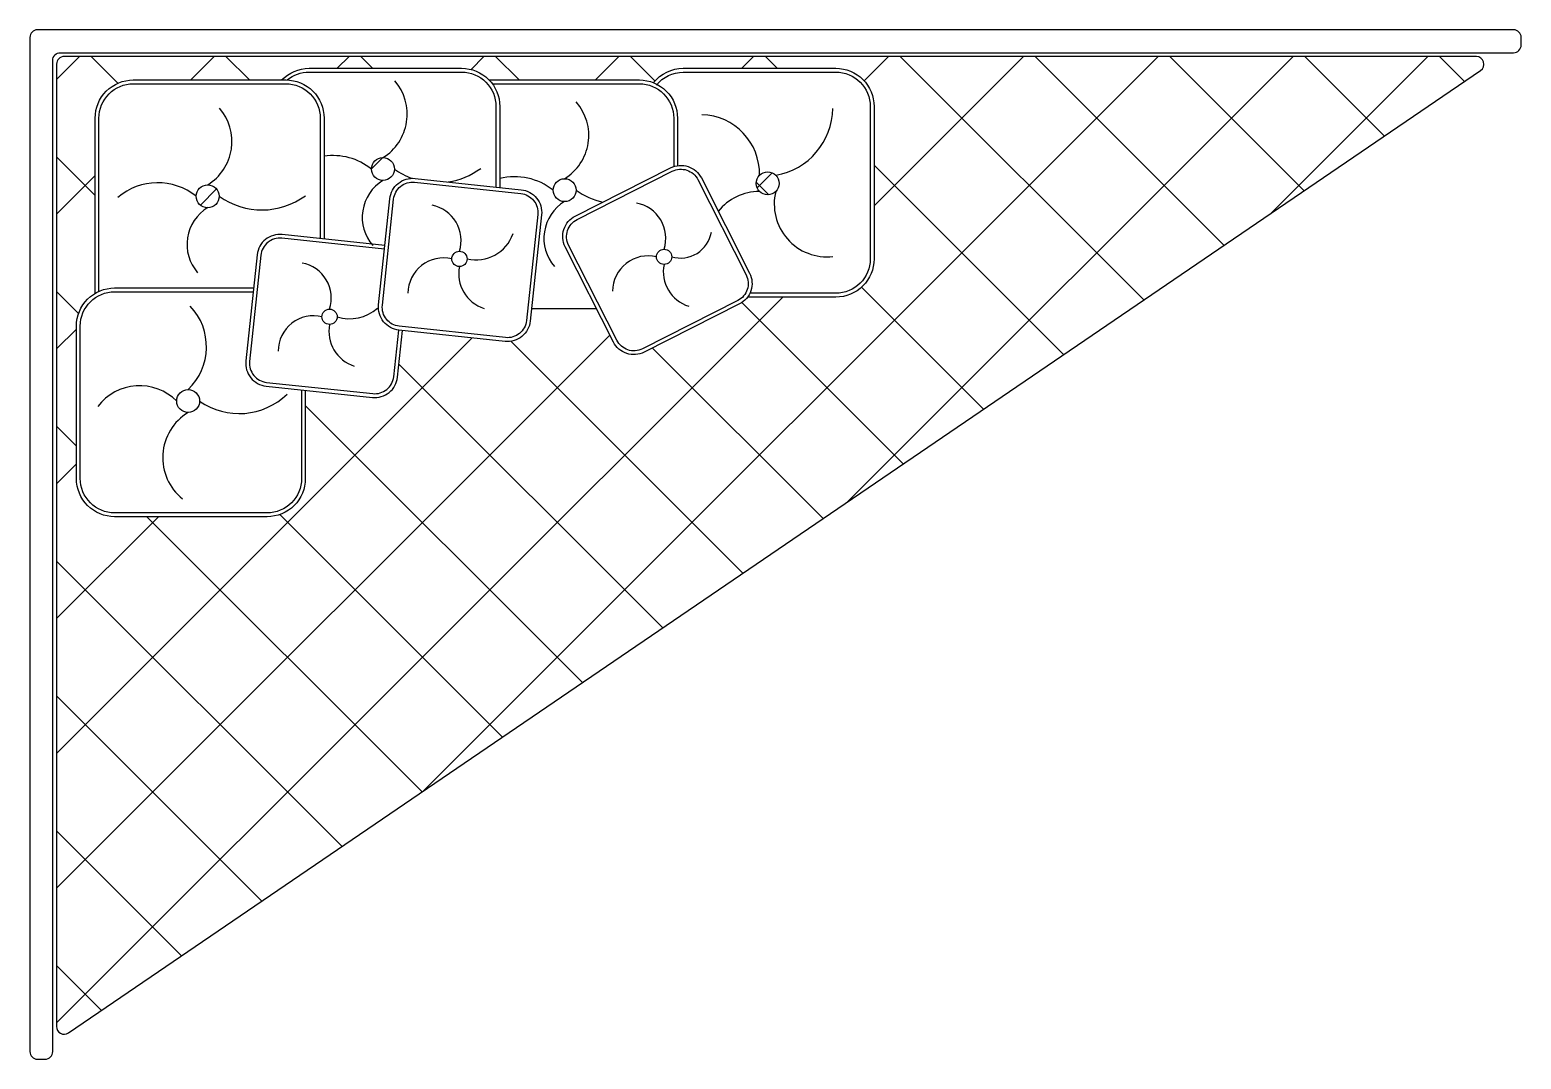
# Model space of a CAD drawing. Extents: x 5.14 to 7.1, y 7.96 to 9.31.
import ezdxf

# ---------------------------------------------------------------- set-up
doc = ezdxf.new("R2010")
doc.units = 0
doc.layers.get('0').update_dxf_attribs({"linetype": 'CONTINUOUS'})

# ---------------------------------------------------------------- blocks, each defined once
blk = doc.blocks.new('*X0')
at = {"color": 0}
for p, q in [((5.1773, 9.2431), (5.2072, 9.2731)), ((5.2577, 9.238), (5.2226, 9.2731)), ((5.3532, 9.2423), (5.384, 9.2731)), ((5.4301, 9.2423), (5.3994, 9.2731)), ((5.5453, 9.2576), (5.5608, 9.2731)), ((5.5916, 9.2576), (5.5761, 9.2731)), ((5.6583, 8.31), (6.6215, 9.2731)), ((5.7206, 9.2561), (5.7376, 9.2731)), ((5.7837, 9.2423), (5.7529, 9.2731)), ((5.8836, 9.2423), (5.9144, 9.2731)), ((5.9617, 9.2411), (5.9297, 9.2731)), ((6.0757, 9.2576), (6.0911, 9.2731)), ((6.1219, 9.2576), (6.1065, 9.2731)), ((6.2139, 8.6888), (6.7982, 9.2731)), ((6.236, 9.2412), (6.2679, 9.2731)), ((6.2489, 9.0773), (6.4447, 9.2731)), ((6.6026, 8.9538), (6.2832, 9.2731)), ((6.7077, 9.0254), (6.46, 9.2731)), ((6.8128, 9.0971), (6.6368, 9.2731)), ((6.7695, 9.0676), (6.975, 9.2731)), ((6.9179, 9.1688), (6.8136, 9.2731)), ((7.023, 9.2404), (6.9903, 9.2731)), ((5.2279, 9.091), (5.1773, 9.1417)), ((5.5901, 9.1257), (5.605, 9.1405)), ((6.4975, 8.8821), (6.2489, 9.1307)), ((5.1773, 9.0663), (5.2279, 9.117)), ((6.0957, 9.1009), (6.1153, 9.1205)), ((5.3659, 9.0782), (5.387, 9.0994)), ((6.111, 9.0918), (6.0945, 9.1082)), ((5.2062, 8.936), (5.1773, 8.9649)), ((5.1773, 8.0057), (6.1292, 8.9576)), ((6.3924, 8.8104), (6.2323, 8.9705)), ((6.2872, 8.7388), (6.0756, 8.9504)), ((5.1773, 8.8896), (5.2034, 8.9157)), ((5.1773, 8.1825), (5.9026, 8.9078)), ((5.1773, 8.3592), (5.7221, 8.9041)), ((6.077, 8.5954), (5.7728, 8.8997)), ((6.1821, 8.6671), (5.9584, 8.8908)), ((5.9719, 8.5238), (5.6261, 8.8696)), ((5.8668, 8.4521), (5.5034, 8.8155)), ((5.2034, 8.7619), (5.1773, 8.7881)), ((5.1773, 8.7128), (5.2034, 8.739)), ((5.1773, 8.536), (5.3108, 8.6696)), ((5.6566, 8.3088), (5.2958, 8.6696)), ((5.7617, 8.3804), (5.4698, 8.6724)), ((5.5515, 8.2371), (5.1773, 8.6113)), ((5.4464, 8.1654), (5.1773, 8.4345)), ((5.3412, 8.0938), (5.1773, 8.2578)), ((5.2361, 8.0221), (5.1773, 8.081))]:
    blk.add_line(p, q, dxfattribs=at)

msp = doc.modelspace()

# ---------------------------------------------------------------- linework, layer by layer
at = {"color": 0}
for points in [[(7.0973, 9.2881), (7.0973, 9.2981, 0.414214), (7.0873, 9.3081), (5.1523, 9.3081, 0.414214), (5.1423, 9.2981), (5.1423, 7.9681, 0.414214), (5.1523, 7.9581), (5.1623, 7.9581, 0.414214), (5.1723, 7.9681), (5.1723, 9.2681, -0.414214), (5.1823, 9.2781), (7.0873, 9.2781, 0.414214)], [(5.1773, 9.2631), (5.1773, 8.0009, 0.602566), (5.1929, 7.9926), (7.0441, 9.2548, 0.738026), (7.0385, 9.2731), (5.1873, 9.2731, 0.414214)], [(5.9073, 8.8986), (5.8441, 9.0235, -0.414214), (5.8573, 9.0639), (5.9823, 9.127, -0.414214), (6.0226, 9.1138), (6.0858, 8.9889, -0.414214), (6.0725, 8.9486), (5.9476, 8.8854, -0.414214)], [(5.5994, 8.9473), (5.6142, 9.0865, -0.414214), (5.6472, 9.1132), (5.7864, 9.0984, -0.414214), (5.8131, 9.0654), (5.7983, 8.9262, -0.414214), (5.7653, 8.8995), (5.6261, 8.9143, -0.414214)], [(5.9117, 8.9009), (5.8486, 9.0258, -0.414214), (5.8596, 9.0594), (5.9845, 9.1226, -0.414214), (6.0181, 9.1116), (6.0813, 8.9866, -0.414214), (6.0703, 8.953), (5.9453, 8.8898, -0.414214)], [(5.6044, 8.9468), (5.6192, 9.086, -0.414214), (5.6467, 9.1082), (5.7859, 9.0934, -0.414214), (5.8081, 9.0659), (5.7933, 8.9267, -0.414214), (5.7658, 8.9045), (5.6266, 8.9193, -0.414214)]]:
    msp.add_lwpolyline(points, format="xyb", close=True, dxfattribs=at)
for points in [[(5.4723, 9.2423, -0.203845), (5.5083, 9.2576), (5.7083, 9.2576, -0.414214), (5.7583, 9.2076), (5.7583, 9.1014)], [(5.4796, 9.2423, -0.174731), (5.5083, 9.2526), (5.7083, 9.2526, -0.414214), (5.7533, 9.2076), (5.7533, 9.1019)], [(5.9598, 9.2388, -0.228344), (5.9989, 9.2576), (6.1989, 9.2576, -0.414214), (6.2489, 9.2076), (6.2489, 9.0076, -0.414214), (6.1989, 8.9576), (6.0832, 8.9576)], [(5.9637, 9.2357, -0.228344), (5.9989, 9.2526), (6.1989, 9.2526, -0.414214), (6.2439, 9.2076), (6.2439, 9.0076, -0.414214), (6.1989, 8.9626), (6.0862, 8.9626)], [(5.2279, 8.9626), (5.2279, 9.1923, -0.414214), (5.2779, 9.2423), (5.4779, 9.2423, -0.414214), (5.5279, 9.1923), (5.5279, 9.0338)], [(5.2329, 8.9652), (5.2329, 9.1923, -0.414214), (5.2779, 9.2373), (5.4779, 9.2373, -0.414214), (5.5229, 9.1923), (5.5229, 9.0344)], [(5.7444, 9.2423), (5.9413, 9.2423, -0.414214), (5.9913, 9.1923), (5.9913, 9.1299)], [(5.7486, 9.2373), (5.9413, 9.2373, -0.414214), (5.9863, 9.1923), (5.9863, 9.1287)], [(5.6077, 9.0254), (5.4732, 9.0396, 0.414214), (5.4402, 9.013), (5.4254, 8.8738, 0.414214), (5.452, 8.8408), (5.5913, 8.826, 0.414214), (5.6243, 8.8526), (5.6308, 8.9138)], [(5.6072, 9.0204), (5.4726, 9.0347, 0.414214), (5.4451, 9.0125), (5.4304, 8.8732, 0.414214), (5.4526, 8.8457), (5.5918, 8.831, 0.414214), (5.6193, 8.8532), (5.6258, 8.9143)], [(5.5034, 8.8353), (5.5034, 8.7196, -0.414214), (5.4534, 8.6696), (5.2534, 8.6696, -0.414214), (5.2034, 8.7196), (5.2034, 8.9196, -0.414214), (5.2534, 8.9696), (5.4356, 8.9696)], [(5.4984, 8.8358), (5.4984, 8.7196, -0.414214), (5.4534, 8.6746), (5.2534, 8.6746, -0.414214), (5.2084, 8.7196), (5.2084, 8.9196, -0.414214), (5.2534, 8.9646), (5.435, 8.9646)]]:
    msp.add_lwpolyline(points, format="xyb", dxfattribs=at)
msp.add_lwpolyline([(5.8852, 8.9423), (5.8, 8.9423)], dxfattribs=at)
for centre, radius in [((5.6051, 9.1255), 0.015), ((5.8433, 9.0978), 0.015), ((6.1095, 9.1067), 0.015), ((5.3754, 9.0898), 0.015), ((5.7054, 9.0076), 0.01), ((5.9737, 9.0104), 0.01), ((5.5352, 8.9318), 0.01), ((5.3498, 8.8212), 0.015)]:
    msp.add_circle(centre, radius, dxfattribs=at)
for centre, radius, start, end in [((5.57, 9.1974), 0.0669, 301.7352, 40.8899), ((5.8081, 9.1697), 0.0669, 301.7352, 40.8899), ((5.3403, 9.1617), 0.0669, 301.7352, 40.8899), ((6.0211, 9.119), 0.0778, 358.7665, 88.3238), ((6.1047, 9.2061), 0.0901, 279.8278, 359.309), ((5.5396, 9.0622), 0.081, 51.4014, 98.2453), ((5.6344, 9.0623), 0.0564, 121.27, 221.156), ((5.6762, 9.2041), 0.0965, 234.4827, 250.0109), ((5.6762, 9.2041), 0.0965, 278.5052, 306.2586), ((5.7777, 9.0345), 0.081, 51.4014, 103.8175), ((5.3099, 9.0265), 0.081, 51.4014, 130.2286), ((5.9143, 9.1764), 0.0965, 234.4827, 257.5443), ((6.0987, 9.0275), 0.0686, 89.8851, 141.8408), ((6.1876, 9.0798), 0.0695, 166.4114, 276.224), ((5.4047, 9.0267), 0.0564, 121.27, 221.156), ((5.4465, 9.1684), 0.0965, 234.4827, 306.2586), ((5.6607, 9.0319), 0.047, 342.3227, 79.1626), ((5.8725, 9.0347), 0.0564, 121.27, 221.156), ((5.9289, 9.0347), 0.047, 342.3227, 79.1626), ((5.7271, 9.0578), 0.0515, 256.8772, 340.6853), ((5.9953, 9.0498), 0.041, 253.5754, 349.9781), ((5.4905, 8.9561), 0.047, 342.3227, 79.1626), ((5.6845, 8.9623), 0.0466, 76.4022, 179.6489), ((5.7522, 8.9883), 0.0477, 168.7651, 252.4538), ((5.9527, 8.9651), 0.0466, 76.4022, 179.6489), ((6.0204, 8.9911), 0.0477, 168.7651, 252.4538), ((5.296, 8.8924), 0.0778, 313.7786, 43.3359), ((5.5617, 8.9837), 0.0545, 252.431, 311.7049), ((5.5143, 8.8865), 0.0466, 76.4022, 179.6489), ((5.582, 8.9125), 0.0477, 168.7651, 252.4538), ((5.2862, 8.7728), 0.0686, 44.8972, 142.8138), ((5.4167, 8.8949), 0.0901, 234.8399, 314.3212), ((5.386, 8.747), 0.0695, 121.4236, 231.2361)]:
    msp.add_arc(centre, radius, start, end, dxfattribs=at)

# ---------------------------------------------------------------- block references
msp.add_blockref('*X0', (0, 0), dxfattribs=at)

doc.saveas('drawing.dxf')
